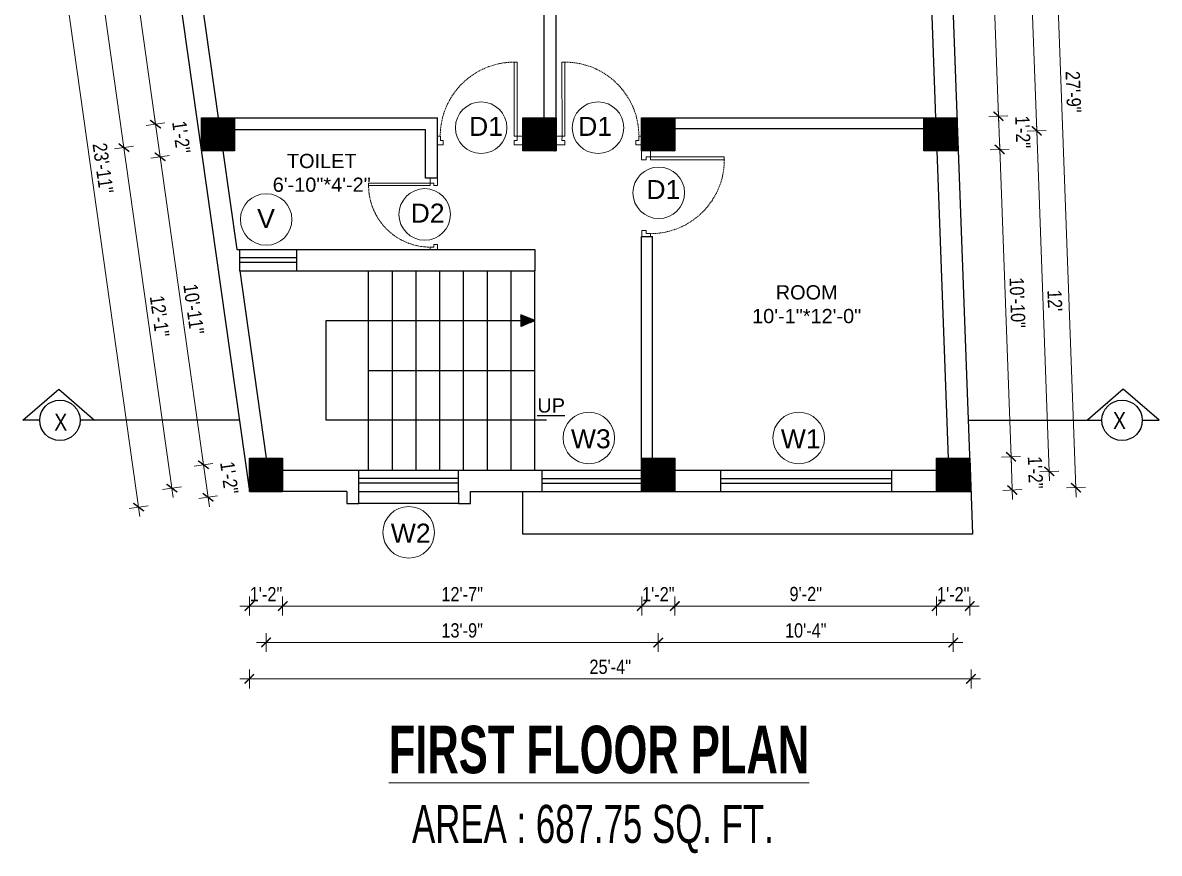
# Model space of a CAD drawing. Header units: inches. Extents: x -9985691 to 3643, y -3270716 to 4788.
# Drawn here: x -4972729.1 to -4972250.4, y -3262312.2 to -3261962.2 of the extents above; entities that cross this region are included whole.
import ezdxf

# ---------------------------------------------------------------- set-up
doc = ezdxf.new("R2010")
doc.units = ezdxf.units.IN
doc.header["$LTSCALE"] = 2
doc.header["$MEASUREMENT"] = 0
doc.header["$PDMODE"] = 34
doc.linetypes.add('HIDDEN', pattern=[0.375, 0.25, -0.125])
doc.layers.get('0').update_dxf_attribs({"linetype": 'CONTINUOUS'})
doc.layers.get('DEFPOINTS').update_dxf_attribs({"color": 141, "linetype": 'CONTINUOUS'})
doc.layers.add('A-Hatch', color=7, linetype='CONTINUOUS')
for name, color, linetype, lineweight in [('Annotate-Lite.w', 177, 'CONTINUOUS', 9), ('DIM 1-100', 4, 'CONTINUOUS', 13), ('Door-Window.w', 4, 'CONTINUOUS', 15), ('TEXT', 181, 'CONTINUOUS', 25), ('Text-100.w', 254, 'CONTINUOUS', 9)]:
    doc.layers.add(name, color=color, linetype=linetype, lineweight=lineweight)
doc.styles.add('ARAIL', font='ARIALN.TTF')
doc.styles.add('Arial', font='arial.ttf', dxfattribs={"width": 0.8, "height": 12})
doc.styles.add('arial.', font='arial.ttf')
doc.styles.add('gaurav', font='arial.ttf')
doc.styles.get("Standard").update_dxf_attribs({"font": 'ARIALN.TTF'})
doc.dimstyles.new('1 by 96', dxfattribs={"dimtxt": 6, "dimasz": 4, "dimexe": 4, "dimexo": 4, "dimgap": 2, "dimtad": 1, "dimdec": 0, "dimzin": 0, "dimdsep": 46, "dimlunit": 4, "dimtxsty": 'Standard', "dimblk": 'ARCHTICK', "dimcen": 0, "dimdle": 4, "dimadec": 0, "dimazin": 0, "dimtfac": 1, "dimtdec": 0, "dimtix": 1, "dimtofl": 0, "dimtmove": 1, "dimatfit": 3, "dimldrblk": 'ARCHTICK', "dimfxl": 4, "dimfxlon": 1, "dimtolj": 1, "dimtzin": 0, "dimlwd": -1, "dimlwe": -1, "dimarcsym": 0})

# ---------------------------------------------------------------- blocks, each defined once
blk = doc.blocks.new('3-0')
at = {"ltscale": 3}
for p, q in [((11063.05, 10097.68), (11065.97, 10099.9)), ((11065.25, 10097.81), (11066.71, 10098.92)), ((11065.97, 10099.9), (11066.71, 10098.92)), ((11063.05, 10097.68), (11064.53, 10095.73)), ((11065.99, 10096.84), (11064.53, 10095.73)), ((11065.99, 10096.84), (11065.25, 10097.81)), ((11085.5, 10074.13), (11110.32, 10092.96)), ((11086.24, 10073.15), (11111.05, 10091.97)), ((11111.05, 10091.97), (11110.32, 10092.96)), ((11084.04, 10073.02), (11082.57, 10071.91)), ((11082.57, 10071.91), (11084.79, 10068.98)), ((11084.04, 10073.02), (11084.78, 10072.04)), ((11084.78, 10072.04), (11086.24, 10073.15)), ((11084.79, 10068.98), (11087.72, 10071.2)), ((11086.24, 10073.15), (11085.5, 10074.13)), ((11087.72, 10071.2), (11086.24, 10073.15))]:
    blk.add_line(p, q, dxfattribs=at)
at = {"layer": 'Door-Window.w', "color": 9, "linetype": 'HIDDEN', "lineweight": 18}
blk.add_arc((11085.5, 10074.13), 31.16, 37.1906, 127.1465, dxfattribs=at)
blk = doc.blocks.new('_ArchTick')
at = {"color": 0, "linetype": 'ByBlock', "const_width": 0.15}
blk.add_lwpolyline([(-0.5, -0.5), (0.5, 0.5)], dxfattribs=at)
blk = doc.blocks.new('*D358')
at = {"layer": 'DEFPOINTS', "color": 0, "ltscale": 0.5, "transparency": 16777216}
for p in [(-4972633.63, -3262159.74), (-4972619.63, -3262159.74), (-4972619.63, -3262208.03)]:
    blk.add_point(p, dxfattribs=at)
at = {"layer": 'DIM 1-100', "color": 0, "ltscale": 0.5, "transparency": 16777216}
for p, q in [((-4972633.63, -3262204.03), (-4972633.63, -3262212.03)), ((-4972619.63, -3262204.03), (-4972619.63, -3262212.03)), ((-4972637.63, -3262208.03), (-4972615.63, -3262208.03))]:
    blk.add_line(p, q, dxfattribs=at)
at = {"layer": 'DIM 1-100', "color": 0, "ltscale": 0.5, "transparency": 16777216, "xscale": 4, "yscale": 4, "zscale": 4, "rotation": 180}
blk.add_blockref('_ArchTick', (-4972633.63, -3262208.03), dxfattribs=at)
at = {"layer": 'DIM 1-100', "color": 0, "ltscale": 0.5, "transparency": 16777216, "xscale": 4, "yscale": 4, "zscale": 4}
blk.add_blockref('_ArchTick', (-4972619.63, -3262208.03), dxfattribs=at)
at = {"layer": 'DIM 1-100', "color": 0, "ltscale": 0.5, "transparency": 16777216, "insert": (-4972626.63, -3262203.02), "char_height": 6, "attachment_point": 5}
blk.add_mtext('\\A1;1\'-2"', dxfattribs=at)
blk = doc.blocks.new('*D359')
at = {"layer": 'DEFPOINTS', "color": 0, "ltscale": 0.5, "transparency": 16777216}
for p in [(-4972619.63, -3262159.74), (-4972468.39, -3262159.74), (-4972468.39, -3262208.03)]:
    blk.add_point(p, dxfattribs=at)
at = {"layer": 'DIM 1-100', "color": 0, "ltscale": 0.5, "transparency": 16777216}
for p, q in [((-4972619.63, -3262204.03), (-4972619.63, -3262212.03)), ((-4972468.39, -3262204.03), (-4972468.39, -3262212.03)), ((-4972623.63, -3262208.03), (-4972464.39, -3262208.03))]:
    blk.add_line(p, q, dxfattribs=at)
at = {"layer": 'DIM 1-100', "color": 0, "ltscale": 0.5, "transparency": 16777216, "xscale": 4, "yscale": 4, "zscale": 4, "rotation": 180}
blk.add_blockref('_ArchTick', (-4972619.63, -3262208.03), dxfattribs=at)
at = {"layer": 'DIM 1-100', "color": 0, "ltscale": 0.5, "transparency": 16777216, "xscale": 4, "yscale": 4, "zscale": 4}
blk.add_blockref('_ArchTick', (-4972468.39, -3262208.03), dxfattribs=at)
at = {"layer": 'DIM 1-100', "color": 0, "ltscale": 0.5, "transparency": 16777216, "insert": (-4972544.01, -3262203.02), "char_height": 6, "attachment_point": 5}
blk.add_mtext('\\A1;12\'-7"', dxfattribs=at)
blk = doc.blocks.new('*D360')
at = {"layer": 'DEFPOINTS', "color": 0, "ltscale": 0.5, "transparency": 16777216}
for p in [(-4972468.39, -3262159.74), (-4972454.4, -3262159.74), (-4972454.4, -3262208.03)]:
    blk.add_point(p, dxfattribs=at)
at = {"layer": 'DIM 1-100', "color": 0, "ltscale": 0.5, "transparency": 16777216}
for p, q in [((-4972468.39, -3262204.03), (-4972468.39, -3262212.03)), ((-4972454.4, -3262204.03), (-4972454.4, -3262212.03)), ((-4972472.39, -3262208.03), (-4972450.4, -3262208.03))]:
    blk.add_line(p, q, dxfattribs=at)
at = {"layer": 'DIM 1-100', "color": 0, "ltscale": 0.5, "transparency": 16777216, "xscale": 4, "yscale": 4, "zscale": 4, "rotation": 180}
blk.add_blockref('_ArchTick', (-4972468.39, -3262208.03), dxfattribs=at)
at = {"layer": 'DIM 1-100', "color": 0, "ltscale": 0.5, "transparency": 16777216, "xscale": 4, "yscale": 4, "zscale": 4}
blk.add_blockref('_ArchTick', (-4972454.4, -3262208.03), dxfattribs=at)
at = {"layer": 'DIM 1-100', "color": 0, "ltscale": 0.5, "transparency": 16777216, "insert": (-4972461.39, -3262203.02), "char_height": 6, "attachment_point": 5}
blk.add_mtext('\\A1;1\'-2"', dxfattribs=at)
blk = doc.blocks.new('*D361')
at = {"layer": 'DEFPOINTS', "color": 0, "ltscale": 0.5, "transparency": 16777216}
for p in [(-4972454.4, -3262159.74), (-4972344.17, -3262159.74), (-4972344.17, -3262208.03)]:
    blk.add_point(p, dxfattribs=at)
at = {"layer": 'DIM 1-100', "color": 0, "ltscale": 0.5, "transparency": 16777216}
for p, q in [((-4972454.4, -3262204.03), (-4972454.4, -3262212.03)), ((-4972344.17, -3262204.03), (-4972344.17, -3262212.03)), ((-4972458.4, -3262208.03), (-4972340.17, -3262208.03))]:
    blk.add_line(p, q, dxfattribs=at)
at = {"layer": 'DIM 1-100', "color": 0, "ltscale": 0.5, "transparency": 16777216, "xscale": 4, "yscale": 4, "zscale": 4, "rotation": 180}
blk.add_blockref('_ArchTick', (-4972454.4, -3262208.03), dxfattribs=at)
at = {"layer": 'DIM 1-100', "color": 0, "ltscale": 0.5, "transparency": 16777216, "xscale": 4, "yscale": 4, "zscale": 4}
blk.add_blockref('_ArchTick', (-4972344.17, -3262208.03), dxfattribs=at)
at = {"layer": 'DIM 1-100', "color": 0, "ltscale": 0.5, "transparency": 16777216, "insert": (-4972399.28, -3262202.97), "char_height": 6, "attachment_point": 5}
blk.add_mtext('\\A1;9\'-2"', dxfattribs=at)
blk = doc.blocks.new('*D362')
at = {"layer": 'DEFPOINTS', "color": 0, "ltscale": 0.5, "transparency": 16777216}
for p in [(-4972344.17, -3262159.74), (-4972330.17, -3262159.74), (-4972330.17, -3262208.03)]:
    blk.add_point(p, dxfattribs=at)
at = {"layer": 'DIM 1-100', "color": 0, "ltscale": 0.5, "transparency": 16777216}
for p, q in [((-4972344.17, -3262204.03), (-4972344.17, -3262212.03)), ((-4972330.17, -3262204.03), (-4972330.17, -3262212.03)), ((-4972348.17, -3262208.03), (-4972326.17, -3262208.03))]:
    blk.add_line(p, q, dxfattribs=at)
at = {"layer": 'DIM 1-100', "color": 0, "ltscale": 0.5, "transparency": 16777216, "xscale": 4, "yscale": 4, "zscale": 4, "rotation": 180}
blk.add_blockref('_ArchTick', (-4972344.17, -3262208.03), dxfattribs=at)
at = {"layer": 'DIM 1-100', "color": 0, "ltscale": 0.5, "transparency": 16777216, "xscale": 4, "yscale": 4, "zscale": 4}
blk.add_blockref('_ArchTick', (-4972330.17, -3262208.03), dxfattribs=at)
at = {"layer": 'DIM 1-100', "color": 0, "ltscale": 0.5, "transparency": 16777216, "insert": (-4972337.17, -3262203.02), "char_height": 6, "attachment_point": 5}
blk.add_mtext('\\A1;1\'-2"', dxfattribs=at)
blk = doc.blocks.new('*D363')
at = {"layer": 'DEFPOINTS', "color": 0, "ltscale": 0.5, "transparency": 16777216}
for p in [(-4972689.1, -3261891.95), (-4972671.7, -3261889.5), (-4972653.85, -3262002.24)]:
    blk.add_point(p, dxfattribs=at)
at = {"layer": 'DIM 1-100', "color": 0, "ltscale": 0.5, "transparency": 16777216}
for p, q in [((-4972672.62, -3262008.92), (-4972689.66, -3261887.99)), ((-4972685.14, -3261891.39), (-4972693.06, -3261892.51)), ((-4972669.22, -3262004.41), (-4972677.14, -3262005.52))]:
    blk.add_line(p, q, dxfattribs=at)
at = {"layer": 'DIM 1-100', "color": 0, "ltscale": 0.5, "transparency": 16777216, "xscale": 4, "yscale": 4, "zscale": 4}
for p, rotation in [((-4972689.1, -3261891.95), 98.01894551880068), ((-4972673.18, -3262004.96), 278.0189455188006)]:
    blk.add_blockref('_ArchTick', p, dxfattribs=dict(at, rotation=rotation))
at = {"layer": 'DIM 1-100', "color": 0, "ltscale": 0.5, "transparency": 16777216, "insert": (-4972676.13, -3261947.75), "char_height": 6, "attachment_point": 5, "rotation": 278.0189}
blk.add_mtext('\\A1;9\'-6"', dxfattribs=at)
blk = doc.blocks.new('*D365')
at = {"layer": 'DEFPOINTS', "color": 0, "ltscale": 0.5, "transparency": 16777216}
for p in [(-4972653.85, -3262002.24), (-4972653.85, -3262016.24), (-4972671.25, -3262018.69)]:
    blk.add_point(p, dxfattribs=at)
at = {"layer": 'DIM 1-100', "color": 0, "ltscale": 0.5, "transparency": 16777216}
for p, q in [((-4972673.74, -3262001), (-4972670.69, -3262022.65)), ((-4972669.22, -3262004.41), (-4972677.14, -3262005.52)), ((-4972667.29, -3262018.13), (-4972675.21, -3262019.25))]:
    blk.add_line(p, q, dxfattribs=at)
at = {"layer": 'DIM 1-100', "color": 0, "ltscale": 0.5, "transparency": 16777216, "xscale": 4, "yscale": 4, "zscale": 4}
for p, rotation in [((-4972673.18, -3262004.96), 98.01894551880068), ((-4972671.25, -3262018.69), 278.0189455188006)]:
    blk.add_blockref('_ArchTick', p, dxfattribs=dict(at, rotation=rotation))
at = {"layer": 'DIM 1-100', "color": 0, "ltscale": 0.5, "transparency": 16777216, "insert": (-4972662.29, -3262010.43), "char_height": 6, "attachment_point": 5, "rotation": 278.0189}
blk.add_mtext('\\A1;1\'-2"', dxfattribs=at)
blk = doc.blocks.new('*D366')
at = {"layer": 'DEFPOINTS', "color": 0, "ltscale": 0.5, "transparency": 16777216}
for p in [(-4972653.85, -3262016.24), (-4972633.63, -3262145.74), (-4972652.97, -3262148.46)]:
    blk.add_point(p, dxfattribs=at)
at = {"layer": 'DIM 1-100', "color": 0, "ltscale": 0.5, "transparency": 16777216}
for p, q in [((-4972671.81, -3262014.73), (-4972652.41, -3262152.42)), ((-4972667.29, -3262018.13), (-4972675.21, -3262019.25)), ((-4972649, -3262147.91), (-4972656.93, -3262149.02))]:
    blk.add_line(p, q, dxfattribs=at)
at = {"layer": 'DIM 1-100', "color": 0, "ltscale": 0.5, "transparency": 16777216, "xscale": 4, "yscale": 4, "zscale": 4}
for p, rotation in [((-4972671.25, -3262018.69), 98.01894551880068), ((-4972652.97, -3262148.46), 278.0189455188006)]:
    blk.add_blockref('_ArchTick', p, dxfattribs=dict(at, rotation=rotation))
at = {"layer": 'DIM 1-100', "color": 0, "ltscale": 0.5, "transparency": 16777216, "insert": (-4972657.09, -3262082.87), "char_height": 6, "attachment_point": 5, "rotation": 278.0189}
blk.add_mtext('\\A1;10\'-11"', dxfattribs=at)
blk = doc.blocks.new('*D367')
at = {"layer": 'DEFPOINTS', "color": 0, "ltscale": 0.5, "transparency": 16777216}
for p in [(-4972633.63, -3262145.74), (-4972633.63, -3262159.74), (-4972651.03, -3262162.19)]:
    blk.add_point(p, dxfattribs=at)
at = {"layer": 'DIM 1-100', "color": 0, "ltscale": 0.5, "transparency": 16777216}
for p, q in [((-4972653.52, -3262144.5), (-4972650.47, -3262166.15)), ((-4972649, -3262147.91), (-4972656.93, -3262149.02)), ((-4972647.07, -3262161.63), (-4972654.99, -3262162.75))]:
    blk.add_line(p, q, dxfattribs=at)
at = {"layer": 'DIM 1-100', "color": 0, "ltscale": 0.5, "transparency": 16777216, "xscale": 4, "yscale": 4, "zscale": 4}
for p, rotation in [((-4972652.97, -3262148.46), 98.01894551880068), ((-4972651.03, -3262162.19), 278.0189455188006)]:
    blk.add_blockref('_ArchTick', p, dxfattribs=dict(at, rotation=rotation))
at = {"layer": 'DIM 1-100', "color": 0, "ltscale": 0.5, "transparency": 16777216, "insert": (-4972642.07, -3262153.93), "char_height": 6, "attachment_point": 5, "rotation": 278.0189}
blk.add_mtext('\\A1;1\'-2"', dxfattribs=at)
blk = doc.blocks.new('*D368')
at = {"layer": 'DEFPOINTS', "color": 0, "ltscale": 0.5, "transparency": 16777216}
for p in [(-4972646.85, -3262009.24), (-4972686.48, -3262014.82), (-4972626.63, -3262152.74)]:
    blk.add_point(p, dxfattribs=at)
at = {"layer": 'DIM 1-100', "color": 0, "ltscale": 0.5, "transparency": 16777216}
for p, q in [((-4972665.7, -3262162.28), (-4972687.03, -3262010.86)), ((-4972682.52, -3262014.26), (-4972690.44, -3262015.38)), ((-4972662.3, -3262157.76), (-4972670.22, -3262158.88))]:
    blk.add_line(p, q, dxfattribs=at)
at = {"layer": 'DIM 1-100', "color": 0, "ltscale": 0.5, "transparency": 16777216, "xscale": 4, "yscale": 4, "zscale": 4}
for p, rotation in [((-4972686.48, -3262014.82), 98.01894551876403), ((-4972666.26, -3262158.32), 278.018945518764)]:
    blk.add_blockref('_ArchTick', p, dxfattribs=dict(at, rotation=rotation))
at = {"layer": 'DIM 1-100', "color": 0, "ltscale": 0.5, "transparency": 16777216, "insert": (-4972671.41, -3262085.87), "char_height": 6, "attachment_point": 5, "rotation": 278.0189}
blk.add_mtext('\\A1;12\'-1"', dxfattribs=at)
blk = doc.blocks.new('*D369')
at = {"layer": 'DEFPOINTS', "color": 0, "ltscale": 0.5, "transparency": 16777216}
for p in [(-4972664.7, -3261882.5), (-4972704.33, -3261888.08), (-4972646.85, -3262009.24)]:
    blk.add_point(p, dxfattribs=at)
at = {"layer": 'DIM 1-100', "color": 0, "ltscale": 0.5, "transparency": 16777216}
for p, q in [((-4972700.37, -3261887.52), (-4972708.29, -3261888.64)), ((-4972685.92, -3262018.78), (-4972704.89, -3261884.12)), ((-4972682.52, -3262014.26), (-4972690.44, -3262015.38))]:
    blk.add_line(p, q, dxfattribs=at)
at = {"layer": 'DIM 1-100', "color": 0, "ltscale": 0.5, "transparency": 16777216, "xscale": 4, "yscale": 4, "zscale": 4}
for p, rotation in [((-4972704.33, -3261888.08), 98.01894551879886), ((-4972686.48, -3262014.82), 278.0189455187988)]:
    blk.add_blockref('_ArchTick', p, dxfattribs=dict(at, rotation=rotation))
at = {"layer": 'DIM 1-100', "color": 0, "ltscale": 0.5, "transparency": 16777216, "insert": (-4972690.39, -3261950.75), "char_height": 6, "attachment_point": 5, "rotation": 278.0189}
blk.add_mtext('\\A1;10\'-8"', dxfattribs=at)
blk = doc.blocks.new('*D370')
at = {"layer": 'DEFPOINTS', "color": 0, "ltscale": 0.5, "transparency": 16777216}
for p in [(-4972673.68, -3261875.5), (-4972633.63, -3262159.74), (-4972680.3, -3262166.32)]:
    blk.add_point(p, dxfattribs=at)
at = {"layer": 'DIM 1-100', "color": 0, "ltscale": 0.5, "transparency": 16777216}
for p, q in [((-4972720.91, -3261878.11), (-4972679.75, -3262170.28)), ((-4972716.39, -3261881.51), (-4972724.31, -3261882.63)), ((-4972676.34, -3262165.76), (-4972684.27, -3262166.87))]:
    blk.add_line(p, q, dxfattribs=at)
at = {"layer": 'DIM 1-100', "color": 0, "ltscale": 0.5, "transparency": 16777216, "xscale": 4, "yscale": 4, "zscale": 4}
for p, rotation in [((-4972720.35, -3261882.07), 98.01894551889016), ((-4972680.3, -3262166.32), 278.0189455188902)]:
    blk.add_blockref('_ArchTick', p, dxfattribs=dict(at, rotation=rotation))
at = {"layer": 'DIM 1-100', "color": 0, "ltscale": 0.5, "transparency": 16777216, "insert": (-4972695.31, -3262023.49), "char_height": 6, "attachment_point": 5, "rotation": 278.0189}
blk.add_mtext('\\A1;23\'-11"', dxfattribs=at)
blk = doc.blocks.new('*D371')
at = {"layer": 'DEFPOINTS', "color": 0, "ltscale": 0.5, "transparency": 16777216}
for p in [(-4972626.63, -3262152.74), (-4972461.4, -3262152.74), (-4972461.4, -3262223.37)]:
    blk.add_point(p, dxfattribs=at)
at = {"layer": 'DIM 1-100', "color": 0, "ltscale": 0.5, "transparency": 16777216}
for p, q in [((-4972626.63, -3262219.37), (-4972626.63, -3262227.37)), ((-4972461.4, -3262219.37), (-4972461.4, -3262227.37)), ((-4972630.63, -3262223.37), (-4972457.4, -3262223.37))]:
    blk.add_line(p, q, dxfattribs=at)
at = {"layer": 'DIM 1-100', "color": 0, "ltscale": 0.5, "transparency": 16777216, "xscale": 4, "yscale": 4, "zscale": 4, "rotation": 180}
blk.add_blockref('_ArchTick', (-4972626.63, -3262223.37), dxfattribs=at)
at = {"layer": 'DIM 1-100', "color": 0, "ltscale": 0.5, "transparency": 16777216, "xscale": 4, "yscale": 4, "zscale": 4}
blk.add_blockref('_ArchTick', (-4972461.4, -3262223.37), dxfattribs=at)
at = {"layer": 'DIM 1-100', "color": 0, "ltscale": 0.5, "transparency": 16777216, "insert": (-4972544.02, -3262218.31), "char_height": 6, "attachment_point": 5}
blk.add_mtext('\\A1;13\'-9"', dxfattribs=at)
blk = doc.blocks.new('*D372')
at = {"layer": 'DEFPOINTS', "color": 0, "ltscale": 0.5, "transparency": 16777216}
for p in [(-4972461.4, -3262152.74), (-4972337.17, -3262152.76), (-4972337.17, -3262223.37)]:
    blk.add_point(p, dxfattribs=at)
at = {"layer": 'DIM 1-100', "color": 0, "ltscale": 0.5, "transparency": 16777216}
for p, q in [((-4972461.4, -3262219.37), (-4972461.4, -3262227.37)), ((-4972337.17, -3262219.37), (-4972337.17, -3262227.37)), ((-4972465.4, -3262223.37), (-4972333.17, -3262223.37))]:
    blk.add_line(p, q, dxfattribs=at)
at = {"layer": 'DIM 1-100', "color": 0, "ltscale": 0.5, "transparency": 16777216, "xscale": 4, "yscale": 4, "zscale": 4, "rotation": 180}
blk.add_blockref('_ArchTick', (-4972461.4, -3262223.37), dxfattribs=at)
at = {"layer": 'DIM 1-100', "color": 0, "ltscale": 0.5, "transparency": 16777216, "xscale": 4, "yscale": 4, "zscale": 4}
blk.add_blockref('_ArchTick', (-4972337.17, -3262223.37), dxfattribs=at)
at = {"layer": 'DIM 1-100', "color": 0, "ltscale": 0.5, "transparency": 16777216, "insert": (-4972399.28, -3262218.31), "char_height": 6, "attachment_point": 5}
blk.add_mtext('\\A1;10\'-4"', dxfattribs=at)
blk = doc.blocks.new('*D373')
at = {"layer": 'DEFPOINTS', "color": 0, "ltscale": 0.5, "transparency": 16777216}
for p in [(-4972633.63, -3262159.74), (-4972329.65, -3262159.74), (-4972329.65, -3262238.71)]:
    blk.add_point(p, dxfattribs=at)
at = {"layer": 'DIM 1-100', "color": 0, "ltscale": 0.5, "transparency": 16777216}
for p, q in [((-4972633.63, -3262234.71), (-4972633.63, -3262242.71)), ((-4972329.65, -3262234.71), (-4972329.65, -3262242.71)), ((-4972637.63, -3262238.71), (-4972325.65, -3262238.71))]:
    blk.add_line(p, q, dxfattribs=at)
at = {"layer": 'DIM 1-100', "color": 0, "ltscale": 0.5, "transparency": 16777216, "xscale": 4, "yscale": 4, "zscale": 4, "rotation": 180}
blk.add_blockref('_ArchTick', (-4972633.63, -3262238.71), dxfattribs=at)
at = {"layer": 'DIM 1-100', "color": 0, "ltscale": 0.5, "transparency": 16777216, "xscale": 4, "yscale": 4, "zscale": 4}
blk.add_blockref('_ArchTick', (-4972329.65, -3262238.71), dxfattribs=at)
at = {"layer": 'DIM 1-100', "color": 0, "ltscale": 0.5, "transparency": 16777216, "insert": (-4972481.64, -3262233.64), "char_height": 6, "attachment_point": 5}
blk.add_mtext('\\A1;25\'-4"', dxfattribs=at)
blk = doc.blocks.new('*D374')
at = {"layer": 'DEFPOINTS', "color": 0, "ltscale": 0.5, "transparency": 16777216}
for p in [(-4972330.17, -3262145.74), (-4972312.8, -3262145.1), (-4972329.65, -3262159.74)]:
    blk.add_point(p, dxfattribs=at)
at = {"layer": 'DIM 1-100', "color": 0, "ltscale": 0.5, "transparency": 16777216}
for p, q in [((-4972312.14, -3262163.1), (-4972312.95, -3262141.1)), ((-4972316.8, -3262145.25), (-4972308.8, -3262144.95)), ((-4972316.28, -3262159.25), (-4972308.29, -3262158.95))]:
    blk.add_line(p, q, dxfattribs=at)
at = {"layer": 'DIM 1-100', "color": 0, "ltscale": 0.5, "transparency": 16777216, "xscale": 4, "yscale": 4, "zscale": 4}
for p, rotation in [((-4972312.8, -3262145.1), 92.11435361987118), ((-4972312.28, -3262159.1), 272.1143536198712)]:
    blk.add_blockref('_ArchTick', p, dxfattribs=dict(at, rotation=rotation))
at = {"layer": 'DIM 1-100', "color": 0, "ltscale": 0.5, "transparency": 16777216, "insert": (-4972302.52, -3262151.73), "char_height": 6, "attachment_point": 5, "rotation": 272.1144}
blk.add_mtext('\\A1;1\'-2"', dxfattribs=at)
blk = doc.blocks.new('*D375')
at = {"layer": 'DEFPOINTS', "color": 0, "ltscale": 0.5, "transparency": 16777216}
for p in [(-4972335.47, -3262016.24), (-4972317.58, -3262015.58), (-4972330.17, -3262145.74)]:
    blk.add_point(p, dxfattribs=at)
at = {"layer": 'DIM 1-100', "color": 0, "ltscale": 0.5, "transparency": 16777216}
for p, q in [((-4972312.65, -3262149.1), (-4972317.73, -3262011.58)), ((-4972321.58, -3262015.73), (-4972313.59, -3262015.43)), ((-4972316.8, -3262145.25), (-4972308.8, -3262144.95))]:
    blk.add_line(p, q, dxfattribs=at)
at = {"layer": 'DIM 1-100', "color": 0, "ltscale": 0.5, "transparency": 16777216, "xscale": 4, "yscale": 4, "zscale": 4}
for p, rotation in [((-4972317.58, -3262015.58), 92.11435361980234), ((-4972312.8, -3262145.1), 272.1143536198023)]:
    blk.add_blockref('_ArchTick', p, dxfattribs=dict(at, rotation=rotation))
at = {"layer": 'DIM 1-100', "color": 0, "ltscale": 0.5, "transparency": 16777216, "insert": (-4972310.13, -3262080.15), "char_height": 6, "attachment_point": 5, "rotation": 272.1144}
blk.add_mtext('\\A1;10\'-10"', dxfattribs=at)
blk = doc.blocks.new('*D376')
at = {"layer": 'DEFPOINTS', "color": 0, "ltscale": 0.5, "transparency": 16777216}
for p in [(-4972335.47, -3262002.24), (-4972318.1, -3262001.6), (-4972335.47, -3262016.24)]:
    blk.add_point(p, dxfattribs=at)
at = {"layer": 'DIM 1-100', "color": 0, "ltscale": 0.5, "transparency": 16777216}
for p, q in [((-4972317.44, -3262019.58), (-4972318.25, -3261997.6)), ((-4972322.1, -3262001.75), (-4972314.1, -3262001.45)), ((-4972321.58, -3262015.73), (-4972313.59, -3262015.43))]:
    blk.add_line(p, q, dxfattribs=at)
at = {"layer": 'DIM 1-100', "color": 0, "ltscale": 0.5, "transparency": 16777216, "xscale": 4, "yscale": 4, "zscale": 4}
for p, rotation in [((-4972318.1, -3262001.6), 92.11435361980234), ((-4972317.58, -3262015.58), 272.1143536198023)]:
    blk.add_blockref('_ArchTick', p, dxfattribs=dict(at, rotation=rotation))
at = {"layer": 'DIM 1-100', "color": 0, "ltscale": 0.5, "transparency": 16777216, "insert": (-4972307.82, -3262008.22), "char_height": 6, "attachment_point": 5, "rotation": 272.1144}
blk.add_mtext('\\A1;1\'-2"', dxfattribs=at)
blk = doc.blocks.new('*D377')
at = {"layer": 'DEFPOINTS', "color": 0, "ltscale": 0.5, "transparency": 16777216}
for p in [(-4972341.96, -3261842.56), (-4972324, -3261841.9), (-4972335.47, -3262002.24)]:
    blk.add_point(p, dxfattribs=at)
at = {"layer": 'DIM 1-100', "color": 0, "ltscale": 0.5, "transparency": 16777216}
for p, q in [((-4972317.95, -3262005.6), (-4972324.14, -3261837.9)), ((-4972327.99, -3261842.04), (-4972320, -3261841.75)), ((-4972322.1, -3262001.75), (-4972314.1, -3262001.45))]:
    blk.add_line(p, q, dxfattribs=at)
at = {"layer": 'DIM 1-100', "color": 0, "ltscale": 0.5, "transparency": 16777216, "xscale": 4, "yscale": 4, "zscale": 4}
for p, rotation in [((-4972324, -3261841.9), 92.11435361980234), ((-4972318.1, -3262001.6), 272.1143536198023)]:
    blk.add_blockref('_ArchTick', p, dxfattribs=dict(at, rotation=rotation))
at = {"layer": 'DIM 1-100', "color": 0, "ltscale": 0.5, "transparency": 16777216, "insert": (-4972315.99, -3261921.56), "char_height": 6, "attachment_point": 5, "rotation": 272.1144}
blk.add_mtext('\\A1;13\'-4"', dxfattribs=at)
blk = doc.blocks.new('*D379')
at = {"layer": 'DEFPOINTS', "color": 0, "ltscale": 0.5, "transparency": 16777216}
for p in [(-4972302, -3262007.75), (-4972342.47, -3262009.24), (-4972337.17, -3262152.74)]:
    blk.add_point(p, dxfattribs=at)
at = {"layer": 'DIM 1-100', "color": 0, "ltscale": 0.5, "transparency": 16777216}
for p, q in [((-4972306, -3262007.89), (-4972298, -3262007.6)), ((-4972296.55, -3262155.24), (-4972302.15, -3262003.75)), ((-4972300.7, -3262151.39), (-4972292.7, -3262151.1))]:
    blk.add_line(p, q, dxfattribs=at)
at = {"layer": 'DIM 1-100', "color": 0, "ltscale": 0.5, "transparency": 16777216, "xscale": 4, "yscale": 4, "zscale": 4}
for p, rotation in [((-4972302, -3262007.75), 92.11435361966569), ((-4972296.7, -3262151.25), 272.1143536196657)]:
    blk.add_blockref('_ArchTick', p, dxfattribs=dict(at, rotation=rotation))
at = {"layer": 'DIM 1-100', "color": 0, "ltscale": 0.5, "transparency": 16777216, "insert": (-4972294.34, -3262079.31), "char_height": 6, "attachment_point": 5, "rotation": 272.1144}
blk.add_mtext("\\A1;12'", dxfattribs=at)
blk = doc.blocks.new('*D380')
at = {"layer": 'DEFPOINTS', "color": 0, "ltscale": 0.5, "transparency": 16777216}
for p in [(-4972308.41, -3261834.06), (-4972348.96, -3261835.56), (-4972342.47, -3262009.24)]:
    blk.add_point(p, dxfattribs=at)
at = {"layer": 'DIM 1-100', "color": 0, "ltscale": 0.5, "transparency": 16777216}
for p, q in [((-4972301.85, -3262011.74), (-4972308.56, -3261830.06)), ((-4972312.41, -3261834.21), (-4972304.41, -3261833.91)), ((-4972306, -3262007.89), (-4972298, -3262007.6))]:
    blk.add_line(p, q, dxfattribs=at)
at = {"layer": 'DIM 1-100', "color": 0, "ltscale": 0.5, "transparency": 16777216, "xscale": 4, "yscale": 4, "zscale": 4}
for p, rotation in [((-4972308.41, -3261834.06), 92.11435361980189), ((-4972302, -3262007.75), 272.1143536198019)]:
    blk.add_blockref('_ArchTick', p, dxfattribs=dict(at, rotation=rotation))
at = {"layer": 'DIM 1-100', "color": 0, "ltscale": 0.5, "transparency": 16777216, "insert": (-4972300.15, -3261920.72), "char_height": 6, "attachment_point": 5, "rotation": 272.1144}
blk.add_mtext('\\A1;14\'-6"', dxfattribs=at)
blk = doc.blocks.new('*D381')
at = {"layer": 'DEFPOINTS', "color": 0, "ltscale": 0.5, "transparency": 16777216}
for p in [(-4972297.78, -3261824.86), (-4972341.96, -3261826.49), (-4972329.65, -3262159.74)]:
    blk.add_point(p, dxfattribs=at)
at = {"layer": 'DIM 1-100', "color": 0, "ltscale": 0.5, "transparency": 16777216}
for p, q in [((-4972285.33, -3262162.11), (-4972297.93, -3261820.86)), ((-4972301.78, -3261825.01), (-4972293.78, -3261824.71)), ((-4972289.48, -3262158.26), (-4972281.48, -3262157.96))]:
    blk.add_line(p, q, dxfattribs=at)
at = {"layer": 'DIM 1-100', "color": 0, "ltscale": 0.5, "transparency": 16777216, "xscale": 4, "yscale": 4, "zscale": 4}
for p, rotation in [((-4972297.78, -3261824.86), 92.11435361988767), ((-4972285.48, -3262158.11), 272.1143536198877)]:
    blk.add_blockref('_ArchTick', p, dxfattribs=dict(at, rotation=rotation))
at = {"layer": 'DIM 1-100', "color": 0, "ltscale": 0.5, "transparency": 16777216, "insert": (-4972286.57, -3261991.3), "char_height": 6, "attachment_point": 5, "rotation": 272.1144}
blk.add_mtext('\\A1;27\'-9"', dxfattribs=at)

msp = doc.modelspace()

# ---------------------------------------------------------------- hatches: boundary and pattern name
at = {"layer": 'A-Hatch', "ltscale": 0.5}
h = msp.add_hatch(dxfattribs=at)
h.set_pattern_fill('ANSI31', color=256)
h.set_pattern_definition([(45, (118778.8642, -3596.76951), (-0.0883883476483, 0.0883883476483), [])])
h.paths.add_polyline_path([(-4972639.85, -3262002.24), (-4972653.85, -3262002.24), (-4972653.85, -3262016.24), (-4972639.85, -3262016.24)])
h = msp.add_hatch(dxfattribs=at)
h.set_pattern_fill('ANSI31', color=256)
h.set_pattern_definition([(45, (118914.3159, -3596.76951), (-0.0883883476483, 0.0883883476483), [])])
h.paths.add_polyline_path([(-4972504.4, -3262002.24), (-4972518.4, -3262002.24), (-4972518.4, -3262016.24), (-4972504.4, -3262016.24)])
h = msp.add_hatch(dxfattribs=at)
h.set_pattern_fill('ANSI31', color=256)
h.set_pattern_definition([(45, (118964.3159, -3596.76951), (-0.0883883476483, 0.0883883476483), [])])
h.paths.add_polyline_path([(-4972454.4, -3262002.24), (-4972468.4, -3262002.24), (-4972468.4, -3262016.24), (-4972454.4, -3262016.24)])
h = msp.add_hatch(dxfattribs=at)
h.set_pattern_fill('ANSI31', color=256)
h.set_pattern_definition([(45, (119083.24547, -3596.76951), (-0.0883883476483, 0.0883883476483), [])])
h.paths.add_polyline_path([(-4972335.47, -3262002.24), (-4972349.47, -3262002.24), (-4972349.47, -3262016.24), (-4972335.47, -3262016.24)])
h = msp.add_hatch(dxfattribs=at)
h.set_pattern_fill('ANSI31', color=256)
h.set_pattern_definition([(45, (118741.1405, -3309.51088), (-0.0883883476483, 0.0883883476483), [])])
h.paths.add_polyline_path([(-4972519.32, -3262085.23), (-4972519.32, -3262090.25), (-4972513.4, -3262087.74)])
h = msp.add_hatch(dxfattribs=at)
h.set_pattern_fill('ANSI31', color=256)
h.set_pattern_definition([(45, (118799.0802, -3740.26951), (-0.0883883476483, 0.0883883476483), [])])
h.paths.add_polyline_path([(-4972619.63, -3262145.74), (-4972633.63, -3262145.74), (-4972633.63, -3262159.74), (-4972619.63, -3262159.74)])
h = msp.add_hatch(dxfattribs=at)
h.set_pattern_fill('ANSI31', color=256)
h.set_pattern_definition([(45, (118964.3159, -3740.26951), (-0.0883883476483, 0.0883883476483), [])])
h.paths.add_polyline_path([(-4972454.4, -3262145.74), (-4972468.4, -3262145.74), (-4972468.4, -3262159.74), (-4972454.4, -3262159.74)])
h = msp.add_hatch(dxfattribs=at)
h.set_pattern_fill('ANSI31', color=256)
h.set_pattern_definition([(45, (119088.54408, -3740.28857), (-0.0883883476483, 0.0883883476483), [])])
h.paths.add_polyline_path([(-4972330.17, -3262145.76), (-4972344.17, -3262145.76), (-4972344.17, -3262159.76), (-4972330.17, -3262159.76)])

# ---------------------------------------------------------------- linework, layer by layer
at = {"ltscale": 0.5}
for p, q in [((-4972344.47, -3262002.24), (-4972350.37, -3261842.56)), ((-4972504.4, -3262006.74), (-4972504.4, -3261859.78)), ((-4972509.4, -3262002.24), (-4972509.4, -3261866.56)), ((-4972662.62, -3261889.5), (-4972646.73, -3262002.24)), ((-4972639.85, -3262002.24), (-4972554.4, -3262002.24)), ((-4972554.4, -3262027.74), (-4972554.4, -3262002.24)), ((-4972468.4, -3262002.24), (-4972344.47, -3262002.24)), ((-4972468.4, -3262006.74), (-4972468.4, -3262002.24)), ((-4972639.85, -3262007.24), (-4972559.4, -3262007.24)), ((-4972559.4, -3262027.74), (-4972559.4, -3262007.24)), ((-4972454.4, -3262006.74), (-4972349.47, -3262006.74)), ((-4972644.76, -3262016.24), (-4972638.91, -3262057.74)), ((-4972339.18, -3262145.76), (-4972343.96, -3262016.24)), ((-4972554.4, -3262027.74), (-4972559.4, -3262027.74)), ((-4972468.4, -3262150.74), (-4972468.4, -3262052.24)), ((-4972468.4, -3262052.24), (-4972463.9, -3262052.24)), ((-4972463.9, -3262145.74), (-4972463.9, -3262052.24)), ((-4972638.91, -3262057.74), (-4972513.4, -3262057.74)), ((-4972637.65, -3262066.74), (-4972637.65, -3262057.74)), ((-4972613.65, -3262066.74), (-4972613.65, -3262057.74)), ((-4972513.4, -3262057.74), (-4972513.4, -3262066.74)), ((-4972613.65, -3262061.24), (-4972637.65, -3262061.24)), ((-4972613.65, -3262063.24), (-4972637.65, -3262063.24)), ((-4972637.65, -3262066.74), (-4972626.52, -3262145.74)), ((-4972637.65, -3262066.74), (-4972513.4, -3262066.74)), ((-4972583.4, -3262108.74), (-4972583.4, -3262066.74)), ((-4972573.4, -3262108.74), (-4972573.4, -3262066.74)), ((-4972563.4, -3262108.74), (-4972563.4, -3262066.74)), ((-4972553.4, -3262108.74), (-4972553.4, -3262066.74)), ((-4972543.4, -3262108.74), (-4972543.4, -3262066.74)), ((-4972533.4, -3262108.74), (-4972533.4, -3262066.74)), ((-4972523.4, -3262108.74), (-4972523.4, -3262066.74)), ((-4972513.4, -3262108.74), (-4972513.4, -3262066.74)), ((-4972601.33, -3262129.74), (-4972601.33, -3262087.74)), ((-4972601.33, -3262087.74), (-4972519.32, -3262087.74)), ((-4972513.4, -3262087.74), (-4972519.32, -3262085.23)), ((-4972519.32, -3262085.23), (-4972519.32, -3262090.25)), ((-4972513.4, -3262087.74), (-4972519.32, -3262090.25)), ((-4972583.4, -3262150.74), (-4972583.4, -3262108.74)), ((-4972583.4, -3262108.74), (-4972513.4, -3262108.74)), ((-4972573.4, -3262150.74), (-4972573.4, -3262108.74)), ((-4972563.4, -3262150.74), (-4972563.4, -3262108.74)), ((-4972553.4, -3262150.74), (-4972553.4, -3262108.74)), ((-4972543.4, -3262150.74), (-4972543.4, -3262108.74)), ((-4972533.4, -3262150.74), (-4972533.4, -3262108.74)), ((-4972523.4, -3262150.74), (-4972523.4, -3262108.74)), ((-4972513.4, -3262150.74), (-4972513.4, -3262108.74)), ((-4972508.55, -3262129.74), (-4972601.33, -3262129.74)), ((-4972330.17, -3262145.74), (-4972328.99, -3262177.74)), ((-4972619.63, -3262150.74), (-4972468.4, -3262150.74)), ((-4972587.52, -3262159.74), (-4972587.52, -3262150.74)), ((-4972545.52, -3262159.74), (-4972545.52, -3262150.74)), ((-4972510.4, -3262150.74), (-4972510.4, -3262159.74)), ((-4972454.4, -3262150.74), (-4972344.17, -3262150.74)), ((-4972435.03, -3262159.74), (-4972435.03, -3262150.74)), ((-4972363.03, -3262159.74), (-4972363.03, -3262150.74)), ((-4972545.52, -3262154.24), (-4972587.52, -3262154.24)), ((-4972510.4, -3262154.24), (-4972468.42, -3262154.24)), ((-4972435.03, -3262154.24), (-4972363.03, -3262154.24)), ((-4972592.52, -3262159.74), (-4972619.63, -3262159.74)), ((-4972592.52, -3262159.74), (-4972592.52, -3262164.74)), ((-4972545.52, -3262156.24), (-4972587.52, -3262156.24)), ((-4972587.52, -3262164.74), (-4972587.52, -3262159.74)), ((-4972545.52, -3262159.74), (-4972545.52, -3262164.74)), ((-4972540.52, -3262164.74), (-4972540.52, -3262159.74)), ((-4972518.4, -3262177.74), (-4972518.4, -3262159.74)), ((-4972510.4, -3262156.24), (-4972468.4, -3262156.24)), ((-4972435.03, -3262156.24), (-4972363.03, -3262156.24)), ((-4972592.52, -3262164.74), (-4972587.52, -3262164.74)), ((-4972545.52, -3262164.74), (-4972587.52, -3262164.74)), ((-4972545.52, -3262164.74), (-4972540.52, -3262164.74)), ((-4972328.99, -3262177.74), (-4972518.4, -3262177.74))]:
    msp.add_line(p, q, dxfattribs=at)
for points in [[(-4972468.4, -3262159.74), (-4972329.65, -3262159.74), (-4972341.96, -3261826.49), (-4972468.4, -3261845.17)], [(-4972504.4, -3261850.49), (-4972673.68, -3261875.5), (-4972633.63, -3262159.74), (-4972619.63, -3262159.74)], [(-4972587.52, -3262159.74), (-4972545.52, -3262159.74)], [(-4972540.52, -3262159.74), (-4972468.44, -3262159.74)]]:
    msp.add_lwpolyline(points, dxfattribs=at)
for points in [[(-4972653.85, -3262002.24), (-4972639.85, -3262002.24), (-4972639.85, -3262016.24), (-4972653.85, -3262016.24)], [(-4972518.4, -3262002.24), (-4972504.4, -3262002.24), (-4972504.4, -3262016.24), (-4972518.4, -3262016.24)], [(-4972468.4, -3262002.24), (-4972454.4, -3262002.24), (-4972454.4, -3262016.24), (-4972468.4, -3262016.24)], [(-4972349.47, -3262002.24), (-4972335.47, -3262002.24), (-4972335.47, -3262016.24), (-4972349.47, -3262016.24)], [(-4972633.63, -3262145.74), (-4972619.63, -3262145.74), (-4972619.63, -3262159.74), (-4972633.63, -3262159.74)], [(-4972468.4, -3262145.74), (-4972454.4, -3262145.74), (-4972454.4, -3262159.74), (-4972468.4, -3262159.74)], [(-4972344.17, -3262145.74), (-4972330.17, -3262145.74), (-4972330.17, -3262159.74), (-4972344.17, -3262159.74)]]:
    msp.add_lwpolyline(points, close=True, dxfattribs=at)
at = {"layer": 'Annotate-Lite.w', "ltscale": 0.005}
for centre in [(-4972536.02, -3262006.44), (-4972486.78, -3262006.44), (-4972461.2, -3262033.86), (-4972626.57, -3262045.1), (-4972559.78, -3262042.98), (-4972490.64, -3262137.17), (-4972402.23, -3262137.17), (-4972566.52, -3262176.95)]:
    msp.add_circle(centre, 10.86, dxfattribs=at)
at = {"layer": 'TEXT'}
for points in [[(-4972721.97, -3262129.74), (-4972729.11, -3262129.74), (-4972713.97, -3262116.65), (-4972698.83, -3262129.74)], [(-4972257.51, -3262129.74), (-4972250.37, -3262129.74), (-4972265.51, -3262116.65), (-4972280.65, -3262129.74)], [(-4972637.86, -3262129.74), (-4972704.9, -3262129.74)], [(-4972330.76, -3262129.74), (-4972274.58, -3262129.74)]]:
    msp.add_lwpolyline(points, dxfattribs=at)
for centre in [(-4972713.43, -3262129.74), (-4972266.04, -3262129.74)]:
    msp.add_circle(centre, 8.53, dxfattribs=at)

# ---------------------------------------------------------------- block references
at = {"layer": 'Door-Window.w', "linetype": 'ByBlock'}
for p, xscale, yscale, zscale, rotation in [((-4971197.84, -3276927.36), 0.999791003999291, 0.9997910037636757, 0.9997910039624013, 52.80940477362314), ((-4973824.96, -3276927.36), -0.9997910039992908, 0.9997910037636757, 0.9997910039624013, 307.1905952263768), ((-4987382.13, -3260695.68), -0.9997910039992909, 0.9997910037636757, 0.9997910039624013, 217.1905952263769), ((-4960124.83, -3260943.83), 0.8331589851548311, 0.8331589852459729, 0.8331589850765497, 142.7330628721138)]:
    msp.add_blockref('3-0', p, dxfattribs=dict(at, xscale=xscale, yscale=yscale, zscale=zscale, rotation=rotation))

# ---------------------------------------------------------------- texts
at = {"layer": 'Annotate-Lite.w', "ltscale": 0.005, "char_height": 8, "style": 'gaurav'}
for s, insert, attachment_point in [('D1', (-4972541.1, -3262001.88), 1), ('D1', (-4972480.86, -3262001.88), 3), ('D1', (-4972466.4, -3262036.5), 7), ('V', (-4972630.35, -3262048.75), 7), ('D2', (-4972565.7, -3262038.43), 1), ('W3', (-4972498.19, -3262133.52), 1), ('W1', (-4972409.78, -3262133.52), 1), ('W2', (-4972574.06, -3262173.3), 1)]:
    msp.add_mtext_dynamic_manual_height_columns(s, width=8, gutter_width=100, heights=[0], dxfattribs=dict(at, insert=insert, attachment_point=attachment_point))
at = {"layer": 'TEXT', "lineweight": -2, "char_height": 6, "attachment_point": 5, "style": 'arial.'}
for s, insert in [('TOILET\\P6\'-10"*4\'-2"', (-4972603.16, -3262025.49)), ('ROOM\\P10\'-1"*12\'-0"', (-4972398.89, -3262080.85))]:
    msp.add_mtext_dynamic_manual_height_columns(s, width=45.7314, gutter_width=30, heights=[0], dxfattribs=dict(at, insert=insert))
at = {"layer": 'TEXT', "lineweight": -2, "insert": (-4972506.53, -3262123.53), "char_height": 6, "width": 26.6739, "attachment_point": 5, "style": 'arial.'}
msp.add_mtext('{\\LUP}', dxfattribs=at)
at = {"layer": 'TEXT', "char_height": 7.2, "style": 'ARAIL'}
for insert, attachment_point in [((-4972710.35, -3262126.9), 3), ((-4972269.88, -3262126.24), 1)]:
    msp.add_mtext_dynamic_manual_height_columns('X', width=125.4648, gutter_width=90, heights=[0], dxfattribs=dict(at, insert=insert, attachment_point=attachment_point))
at = {"layer": 'Text-100.w', "insert": (-4972488.92, -3262258.46), "char_height": 20, "width": 569.1024, "attachment_point": 2, "style": 'Arial'}
msp.add_mtext('\\A1;{\\fArial Narrow|b1|i0|c0|p34;\\L FIRST FLOOR PLAN\\P\\fArial Narrow|b0|i0|c0|p34;\\H0.8x;\\lAREA : 687.75 SQ. FT.\\H1.02306x; }', dxfattribs=at)

# ---------------------------------------------------------------- dimensions: what is measured, and where the dimension line sits
at = {"layer": 'DIM 1-100', "ltscale": 0.5}
for p1, p2, distance, picture, middle in [((-4972329.65, -3262159.74), (-4972341.96, -3261826.49), -44.21, '*D381', (-4972286.57, -3261991.3)), ((-4972673.68, -3261875.5), (-4972633.63, -3262159.74), -47.13, '*D370', (-4972695.31, -3262023.49)), ((-4972337.17, -3262152.74), (-4972342.47, -3262009.24), -40.5, '*D379', (-4972294.34, -3262079.31)), ((-4972626.63, -3262152.74), (-4972646.85, -3262009.24), 40.02, '*D368', (-4972671.41, -3262085.87))]:
    dim = msp.add_aligned_dim(p1=p1, p2=p2, distance=distance, dimstyle='1 by 96', dxfattribs=at)
    dim.commit()
    dim.dimension.update_dxf_attribs({"geometry": picture, "text_midpoint": middle})
for base, p1, p2, angle, picture, middle in [((-4972308.41, -3261834.06), (-4972342.47, -3262009.24), (-4972348.96, -3261835.56), 272.1144, '*D380', (-4972300.15, -3261920.72)), ((-4972324, -3261841.9), (-4972335.47, -3262002.24), (-4972341.96, -3261842.56), 272.1144, '*D377', (-4972315.99, -3261921.56)), ((-4972704.33, -3261888.08), (-4972646.85, -3262009.24), (-4972664.7, -3261882.5), 278.0189, '*D369', (-4972690.39, -3261950.75)), ((-4972689.1, -3261891.95), (-4972653.85, -3262002.24), (-4972671.7, -3261889.5), 278.0189, '*D363', (-4972676.13, -3261947.75)), ((-4972317.58, -3262015.58), (-4972330.17, -3262145.74), (-4972335.47, -3262016.24), 272.1144, '*D375', (-4972310.13, -3262080.15)), ((-4972652.97, -3262148.46), (-4972653.85, -3262016.24), (-4972633.63, -3262145.74), 278.0189, '*D366', (-4972657.09, -3262082.87))]:
    dim = msp.add_linear_dim(base=base, p1=p1, p2=p2, angle=angle, dimstyle='1 by 96', dxfattribs=at)
    dim.commit()
    dim.dimension.update_dxf_attribs({"geometry": picture, "text_midpoint": middle})
for base, p1, p2, angle, picture, middle, dimtype in [((-4972318.1, -3262001.6), (-4972335.47, -3262016.24), (-4972335.47, -3262002.24), 272.1144, '*D376', (-4972312.83, -3262008.4), 160), ((-4972671.25, -3262018.69), (-4972653.85, -3262002.24), (-4972653.85, -3262016.24), 278.0189, '*D365', (-4972667.25, -3262011.13), 160), ((-4972312.8, -3262145.1), (-4972329.65, -3262159.74), (-4972330.17, -3262145.74), 92.1144, '*D374', (-4972307.53, -3262151.91), 161), ((-4972651.03, -3262162.19), (-4972633.63, -3262145.74), (-4972633.63, -3262159.74), 278.0189, '*D367', (-4972647.03, -3262154.63), 160)]:
    dim = msp.add_linear_dim(base=base, p1=p1, p2=p2, angle=angle, dimstyle='1 by 96', dxfattribs=at)
    dim.commit()
    dim.dimension.update_dxf_attribs({"geometry": picture, "text_midpoint": middle, "dimtype": dimtype})
for base, p1, p2, picture, middle in [((-4972461.4, -3262223.37), (-4972626.63, -3262152.74), (-4972461.4, -3262152.74), '*D371', (-4972544.02, -3262218.31)), ((-4972337.17, -3262223.37), (-4972461.4, -3262152.74), (-4972337.17, -3262152.76), '*D372', (-4972399.28, -3262218.31)), ((-4972329.65, -3262238.71), (-4972633.63, -3262159.74), (-4972329.65, -3262159.74), '*D373', (-4972481.64, -3262233.64)), ((-4972468.39, -3262208.03), (-4972619.63, -3262159.74), (-4972468.39, -3262159.74), '*D359', (-4972544.01, -3262203.02)), ((-4972344.17, -3262208.03), (-4972454.4, -3262159.74), (-4972344.17, -3262159.74), '*D361', (-4972399.28, -3262202.97))]:
    dim = msp.add_linear_dim(base=base, p1=p1, p2=p2, dimstyle='1 by 96', dxfattribs=at)
    dim.commit()
    dim.dimension.update_dxf_attribs({"geometry": picture, "text_midpoint": middle})
for base, p1, p2, picture, middle in [((-4972619.63, -3262208.03), (-4972633.63, -3262159.74), (-4972619.63, -3262159.74), '*D358', (-4972626.63, -3262208.03)), ((-4972454.4, -3262208.03), (-4972468.39, -3262159.74), (-4972454.4, -3262159.74), '*D360', (-4972461.39, -3262208.03)), ((-4972330.17, -3262208.03), (-4972344.17, -3262159.74), (-4972330.17, -3262159.74), '*D362', (-4972337.17, -3262208.03))]:
    dim = msp.add_linear_dim(base=base, p1=p1, p2=p2, dimstyle='1 by 96', dxfattribs=at)
    dim.commit()
    dim.dimension.update_dxf_attribs({"geometry": picture, "text_midpoint": middle, "dimtype": 160})

doc.saveas('drawing.dxf')
